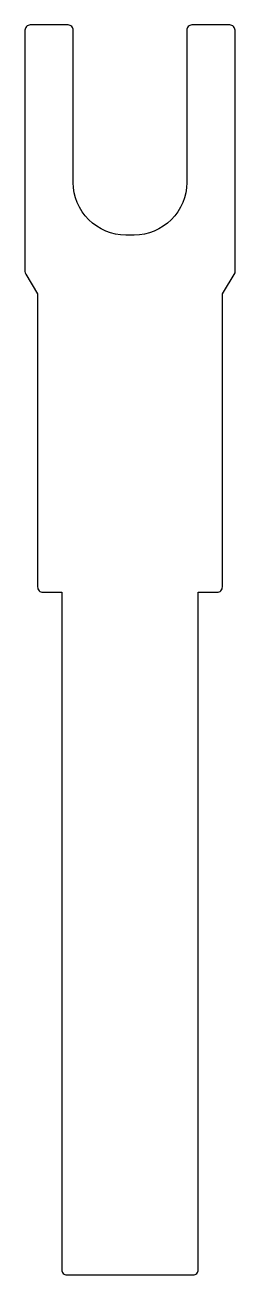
# Model space of a CAD drawing. Extents: x 505.5 to 515.5, y 257.4 to 316.9.
import ezdxf

# ---------------------------------------------------------------- set-up
doc = ezdxf.new("R2010")
doc.units = 0
doc.layers.get('0').update_dxf_attribs({"linetype": 'CONTINUOUS'})

msp = doc.modelspace()

# ---------------------------------------------------------------- linework, layer by layer
msp.add_lwpolyline([(507.768, 316.667, 0.414214), (507.518, 316.917), (505.718, 316.917, 0.414214), (505.468, 316.667), (505.468, 305.186, 0.135933), (505.504, 305.058), (506.068, 304.117), (506.068, 290.167, 0.414214), (506.318, 289.917), (507.218, 289.917), (507.218, 257.667, 0.414214), (507.468, 257.417), (513.468, 257.417, 0.414214), (513.718, 257.667), (513.718, 289.917), (514.618, 289.917, 0.414214), (514.868, 290.167), (514.868, 304.117), (515.468, 305.117), (515.468, 316.667, 0.414214), (515.218, 316.917), (513.418, 316.917, 0.414214), (513.168, 316.667), (513.168, 309.417, -0.414214), (510.668, 306.917), (510.268, 306.917, -0.414214), (507.768, 309.417)], format="xyb", close=True)

doc.saveas('drawing.dxf')
